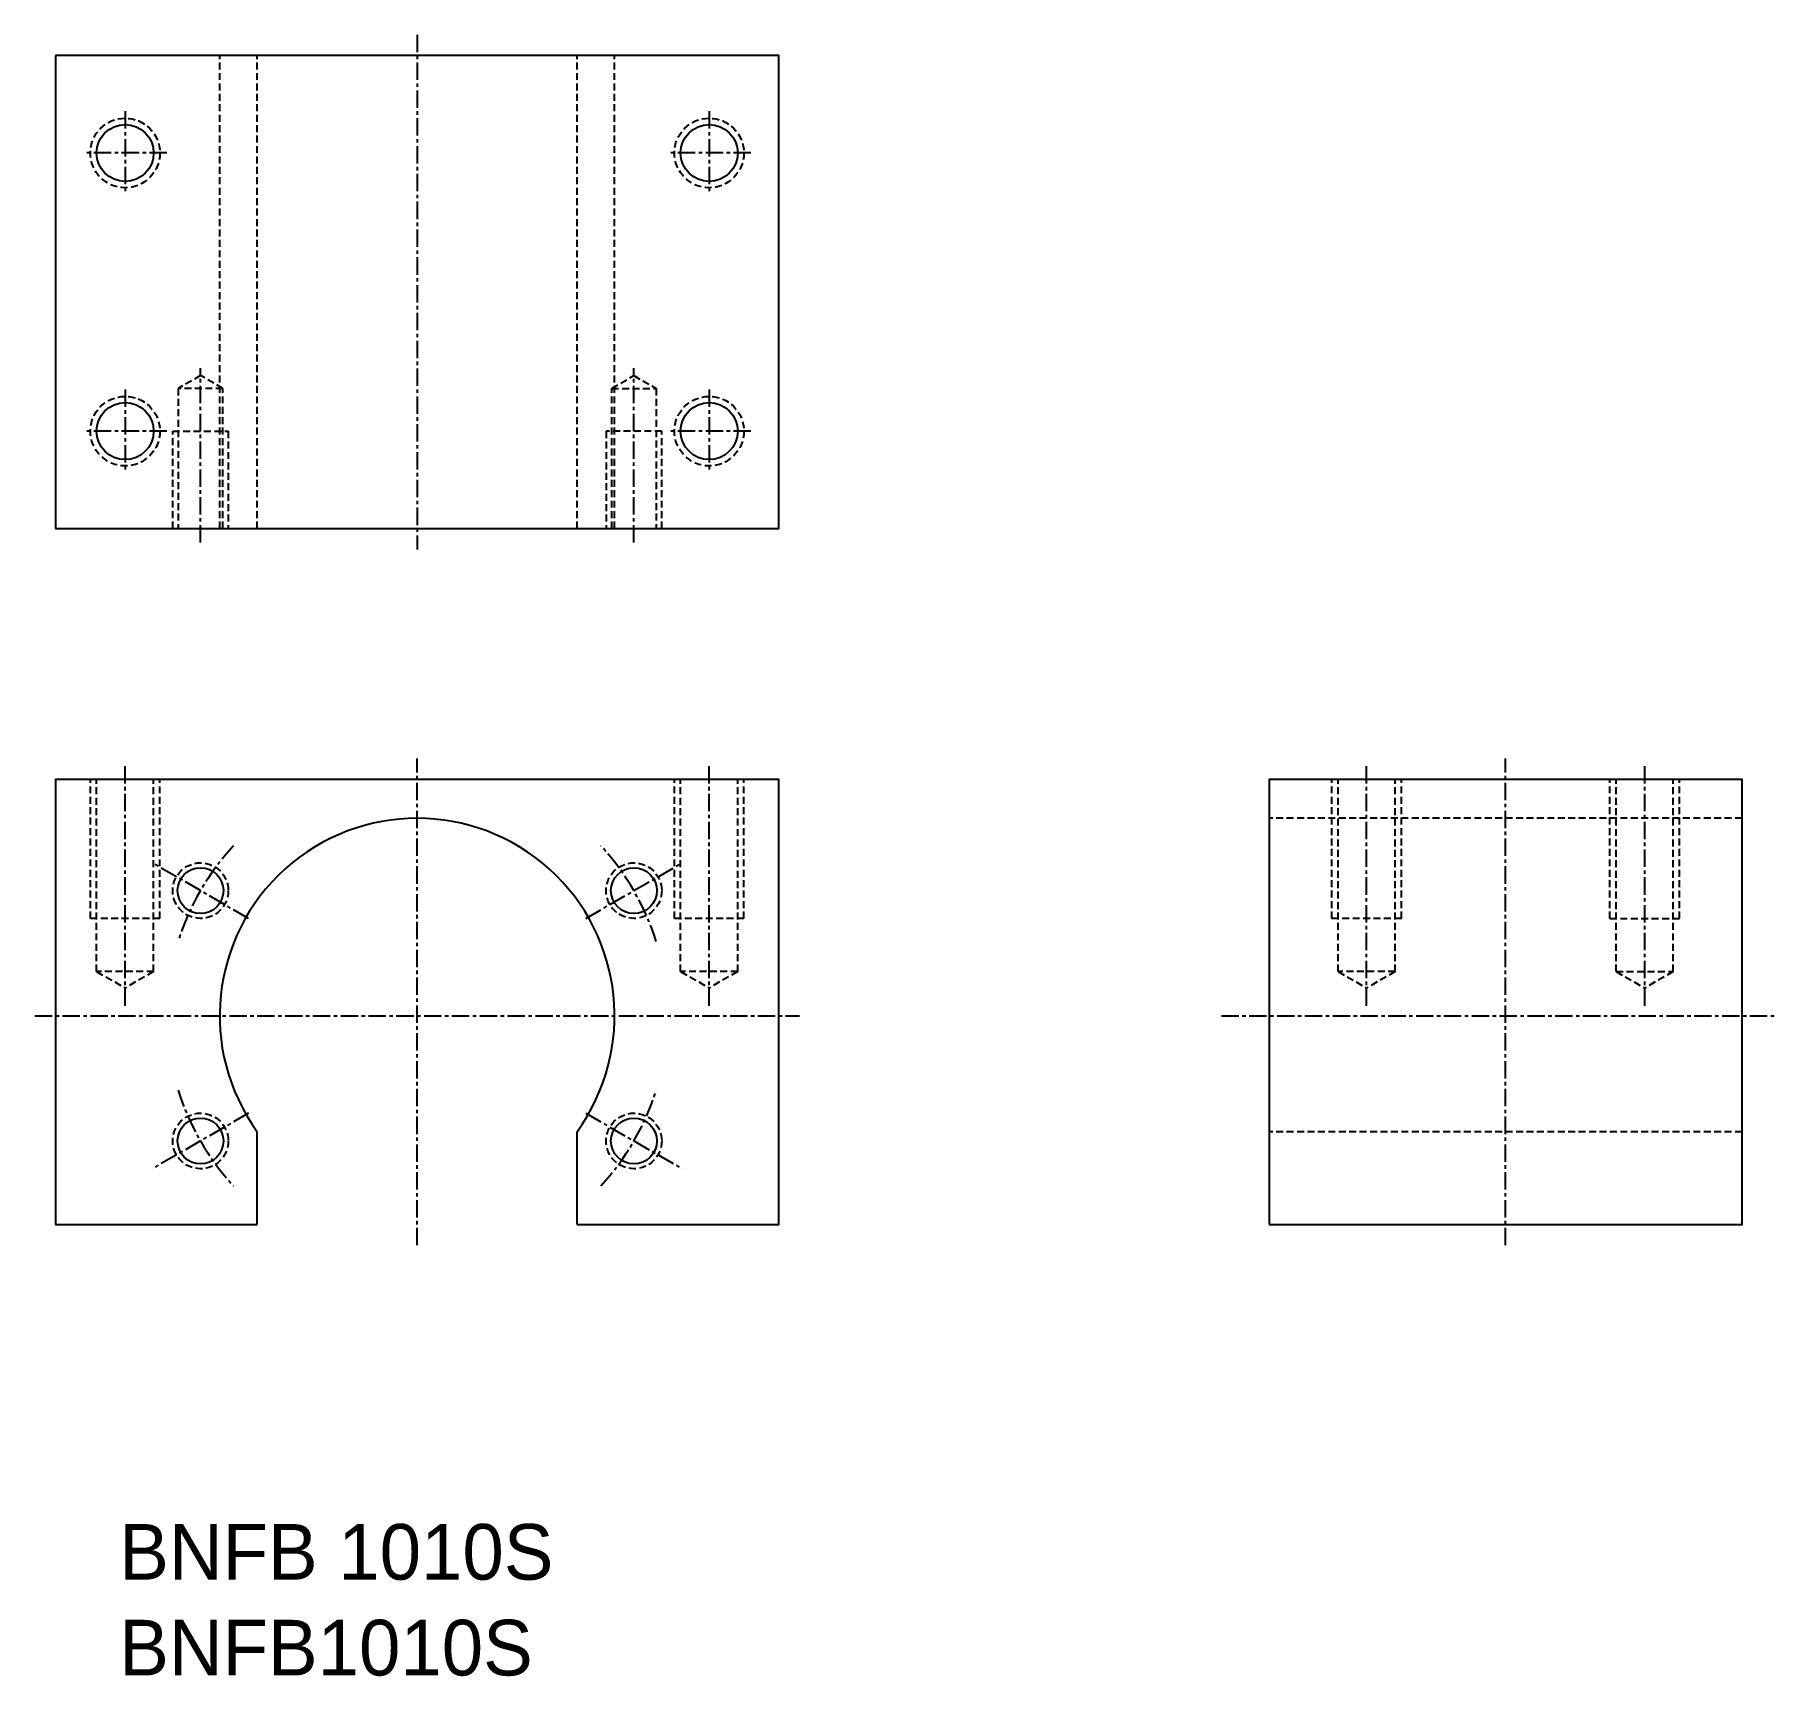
# Model space of a CAD drawing. Extents: x 4 to 129, y 7 to 125.
import ezdxf

# ---------------------------------------------------------------- set-up
doc = ezdxf.new("R2010")
doc.units = 0
doc.linetypes.add('CENTER', pattern=[2, 1.25, -0.25, 0.25, -0.25])
doc.linetypes.add('DASHED', pattern=[0.75, 0.5, -0.25])
doc.layers.get('0').update_dxf_attribs({"linetype": 'CONTINUOUS'})
doc.layers.add('CENTER', color=1, linetype='CENTER')

msp = doc.modelspace()

# ---------------------------------------------------------------- linework, layer by layer
at = {"color": 3, "linetype": 'DASHED'}
for p, q in [((17.09, 89.79), (17.09, 123.79)), ((19.79, 89.79), (19.79, 123.79)), ((42.79, 89.79), (42.79, 123.79)), ((45.49, 89.79), (45.49, 123.79)), ((7.79, 61.75), (7.79, 71.75)), ((8.24, 57.93), (8.24, 71.75)), ((12.34, 57.93), (12.34, 71.75)), ((12.79, 61.75), (12.79, 71.75)), ((49.79, 61.75), (49.79, 71.75)), ((50.24, 57.93), (50.24, 71.75)), ((54.34, 57.93), (54.34, 71.75)), ((54.79, 61.75), (54.79, 71.75)), ((97.07, 61.75), (97.07, 71.75)), ((97.52, 57.93), (97.52, 71.75)), ((101.62, 57.93), (101.62, 71.75)), ((102.07, 61.75), (102.07, 71.75)), ((117.07, 61.75), (117.07, 71.75)), ((117.52, 57.93), (117.52, 71.75)), ((121.62, 57.93), (121.62, 71.75)), ((122.07, 61.75), (122.07, 71.75)), ((126.57, 68.95), (92.57, 68.95)), ((12.79, 61.75), (7.79, 61.75)), ((54.79, 61.75), (49.79, 61.75)), ((102.07, 61.75), (97.07, 61.75)), ((117.07, 61.75), (122.07, 61.75)), ((12.34, 57.93), (8.24, 57.93)), ((8.24, 57.93), (10.29, 56.75)), ((12.34, 57.93), (10.29, 56.75)), ((54.34, 57.93), (50.24, 57.93)), ((50.24, 57.93), (52.29, 56.75)), ((54.34, 57.93), (52.29, 56.75)), ((101.62, 57.93), (97.52, 57.93)), ((97.52, 57.93), (99.57, 56.75)), ((101.62, 57.93), (99.57, 56.75)), ((117.52, 57.93), (119.57, 56.75)), ((117.52, 57.93), (121.62, 57.93)), ((121.62, 57.93), (119.57, 56.75)), ((126.57, 46.42), (92.57, 46.42))]:
    msp.add_line(p, q, dxfattribs=at)
at = {"color": 7, "linetype": 'CONTINUOUS'}
for p, q in [((19.79, 39.75), (19.79, 46.42)), ((42.79, 39.75), (42.79, 46.42))]:
    msp.add_line(p, q, dxfattribs=at)
for points in [[(5.29, 123.79), (5.29, 89.79), (57.29, 89.79), (57.29, 123.79)], [(92.57, 39.75), (126.57, 39.75), (126.57, 71.75), (92.57, 71.75)]]:
    msp.add_lwpolyline(points, close=True, dxfattribs=at)
at = {"color": 3, "linetype": 'DASHED'}
for points in [[(17.31, 89.79), (17.31, 99.86), (15.71, 100.79), (14.11, 99.86), (14.11, 89.79)], [(45.28, 89.79), (45.28, 99.86), (46.88, 100.79), (48.48, 99.86), (48.48, 89.79)], [(17.31, 99.86), (14.11, 99.86)], [(45.28, 99.86), (48.48, 99.86)], [(13.71, 89.79), (13.71, 96.79), (17.71, 96.79), (17.71, 89.79)], [(48.88, 89.79), (48.88, 96.79), (44.88, 96.79), (44.88, 89.79)]]:
    msp.add_lwpolyline(points, dxfattribs=at)
at = {"color": 7, "linetype": 'CONTINUOUS'}
msp.add_lwpolyline([(42.79, 39.75), (57.29, 39.75), (57.29, 71.75), (5.29, 71.75), (5.29, 39.75), (19.79, 39.75)], dxfattribs=at)
at = {"color": 3, "linetype": 'DASHED'}
for centre, radius in [((10.29, 116.79), 2.5), ((52.29, 116.79), 2.5), ((10.29, 96.79), 2.5), ((52.29, 96.79), 2.5), ((15.71, 63.75), 2), ((46.88, 63.75), 2), ((15.71, 45.75), 2), ((46.88, 45.75), 2)]:
    msp.add_circle(centre, radius, dxfattribs=at)
at = {"color": 7, "linetype": 'CONTINUOUS'}
for centre, radius in [((10.29, 116.79), 2.05), ((52.29, 116.79), 2.05), ((10.29, 96.79), 2.05), ((52.29, 96.79), 2.05), ((15.71, 63.75), 1.65), ((46.88, 63.75), 1.65), ((15.71, 45.75), 1.65), ((46.88, 45.75), 1.65)]:
    msp.add_circle(centre, radius, dxfattribs=at)
msp.add_arc((31.29, 54.75), 14.2, 324.0822, 215.9178, dxfattribs=at)
at = {"layer": 'CENTER', "color": 1, "linetype": 'CENTER'}
for p, q in [((31.29, 125.29), (31.29, 88.29)), ((10.29, 119.79), (10.29, 113.79)), ((52.29, 119.79), (52.29, 113.79)), ((13.29, 116.79), (7.29, 116.79)), ((55.29, 116.79), (49.29, 116.79)), ((15.71, 88.79), (15.71, 101.32)), ((46.88, 88.79), (46.88, 101.32)), ((10.29, 99.79), (10.29, 93.79)), ((52.29, 99.79), (52.29, 93.79)), ((13.29, 96.79), (7.29, 96.79)), ((55.29, 96.79), (49.29, 96.79)), ((10.29, 55.46), (10.29, 72.75)), ((31.29, 38.25), (31.29, 73.25)), ((52.29, 55.46), (52.29, 72.75)), ((99.57, 55.46), (99.57, 72.75)), ((109.57, 38.25), (109.57, 73.25)), ((119.57, 55.46), (119.57, 72.75)), ((19.17, 61.75), (12.24, 65.75)), ((43.42, 61.75), (50.35, 65.75)), ((3.79, 54.75), (58.79, 54.75)), ((89.13, 54.75), (128.95, 54.75)), ((19.17, 47.75), (12.24, 43.75)), ((43.42, 47.75), (50.35, 43.75))]:
    msp.add_line(p, q, dxfattribs=at)
for start, end in [(137.2413, 162.7587), (17.2413, 42.7587), (197.2413, 222.7587), (317.2413, 342.7587)]:
    msp.add_arc((31.29, 54.75), 18, start, end, dxfattribs=at)

# ---------------------------------------------------------------- texts
at = {"color": 7, "linetype": 'CONTINUOUS'}
for s, p in [('BNFB 1010S', (9.87, 14.21)), ('BNFB1010S', (9.87, 7.32))]:
    msp.add_text(s, height=4, dxfattribs=at).set_placement(p)

doc.saveas('drawing.dxf')
